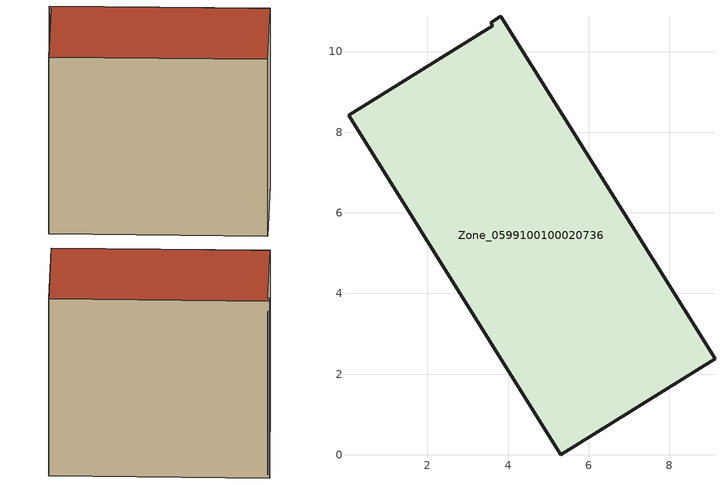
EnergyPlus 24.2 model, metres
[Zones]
Zone_0599100100020736
 floor ground (C_G): 0.04,8.42 3.62,10.64 3.57,10.72 3.82,10.88 9.13,2.39 5.31,0 z0
 wall outside (C_F): 9.13,2.39 3.82,10.88 3.57,10.72 3.62,10.64 0.04,8.42 5.31,0 9.13,2.39 z0:9.32
 roof outside (C_R): 3.62,10.64 0.04,8.42 5.31,0 9.13,2.39 3.82,10.88 3.57,10.72 z9.32
[BUILDING]
Pand.0599100100020736: North Axis=0; Terrain=City; Loads Convergence Tolerance Value=0.04; Temperature Convergence Tolerance Value=0.4; Solar Distribution=FullExterior; Maximum Number of Warmup Days=25; Minimum Number of Warmup Days=1
[Site:Location]
Rotterdam.The.Hague.AP_ZH_NLD Design_Conditions: Latitude=51.96; Longitude=4.45; Time Zone=1; Elevation=-4.5
[SITE:GROUNDTEMPERATURE:BUILDINGSURFACE]
18, 18, 18, 18, 18, 18, 18, 18, 18, 18, 18, 18
[MATERIAL] Thermal Absorptance=0.9; Solar Absorptance=0.7; Visible Absorptance=0.7
Name | Roughness | Thickness | Conductivity | Density | Specific Heat
G.TI.2015-2018 | MediumSmooth | 0.15 | 0.0428571 | 540 | 1210
F.TI.2015-2018 | Rough | 0.3 | 0.0666667 | 1920 | 840
R.TI.2015-2018 | MediumRough | 0.2 | 0.0333333 | 1500 | 1000
[CONSTRUCTION]
C_G: G.TI.2015-2018
C_F: F.TI.2015-2018
C_R: R.TI.2015-2018
[ZONE]
Zone_0599100100020736: Type=1; Multiplier=1; Ceiling Height=Autocalculate; Volume=Autocalculate; Floor Area=autocalculate; Part of Total Floor Area=Yes
[ZONEINFILTRATION:DESIGNFLOWRATE]
Infil_Zone_0599100100020736: Zone or ZoneList or Space or SpaceList=Zone_0599100100020736; Schedule=AlwaysOn; Design Flow Rate Calculation Method=Flow/Area; Flow Rate per Floor Area=0.0015; Constant Term Coefficient=1; Temperature Term Coefficient=0; Velocity Term Coefficient=0; Velocity Squared Term Coefficient=0
[HVACTEMPLATE:ZONE:IDEALLOADSAIRSYSTEM]
Zone_0599100100020736: Maximum Heating Supply Air Temperature=50; Minimum Cooling Supply Air Temperature=13; Maximum Heating Supply Air Humidity Ratio=0.0156; Minimum Cooling Supply Air Humidity Ratio=0.0077; Heating Limit=NoLimit; Cooling Limit=NoLimit; Dehumidification Control Type=ConstantSensibleHeatRatio; Cooling Sensible Heat Ratio=0.7; Dehumidification Setpoint=60; Humidification Control Type=None; Humidification Setpoint=30; Outdoor Air Method=None; Outdoor Air Flow Rate per Person=0.00944; Outdoor Air Flow Rate per Zone Floor Area=0; Outdoor Air Flow Rate per Zone=0; Demand Controlled Ventilation Type=None; Outdoor Air Economizer Type=NoEconomizer; Heat Recovery Type=None; Sensible Heat Recovery Effectiveness=0.7; Latent Heat Recovery Effectiveness=0.65
[ZONECONTROL:THERMOSTAT]
ThermostatControl_Zone_0599100100020736: Zone or ZoneList=Zone_0599100100020736; Control Type Schedule=DualSetpointControlType; Control 1=Thermostat_Zone_0599100100020736; Temperature Difference Between Cutout And Setpoint=0
[THERMOSTATSETPOINT:DUALSETPOINT]
Thermostat_Zone_0599100100020736: Heating Setpoint Temperature Schedule=HeatingSetpoint_Zone_0599100100020736; Cooling Setpoint Temperature Schedule=CoolingSetpoint_Zone_0599100100020736
[SCHEDULE:COMPACT]
HeatingSetpoint_Zone_0599100100020736: Through: 12/31, For: AllDays, Until: 24:00, 21
CoolingSetpoint_Zone_0599100100020736: Through: 12/31, For: AllDays, Until: 24:00, 24
DualSetpointControlType: Through: 12/31, For: AllDays, Until: 24:00, 4
AlwaysOn: Through: 12/31, For: AllDays, Until: 24:00, 1
